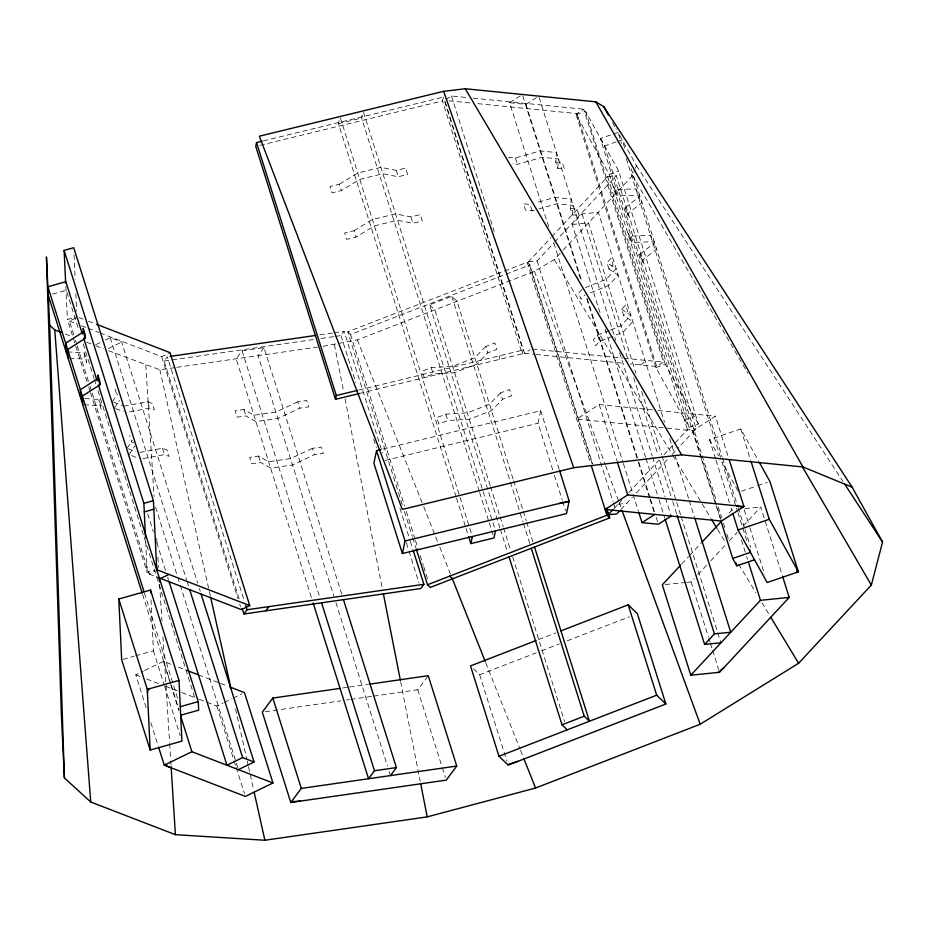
<?xml version="1.0" encoding="UTF-8"?>
<svg xmlns="http://www.w3.org/2000/svg" width="929" height="929" viewBox="0 0 929 929"><rect width="100%" height="100%" fill="white"/><g stroke="black" fill="none" stroke-linecap="round" stroke-linejoin="round"><path stroke-width="0.7" stroke-dasharray="4.64 3.48" d="M555.728 161.994L562.37 162.656L564.379 169.02L557.725 168.358L555.728 161.994L556.529 152.553L540.155 150.904L515.467 157.965L508.813 157.291L510.009 161.112M557.725 168.358L558.538 158.905L542.164 157.268L517.465 164.328L512.146 163.794M570.394 208.514L577.048 209.188L579.046 215.54L572.403 214.878L570.394 208.514L571.207 199.073L554.822 197.436L535.615 202.917M572.403 214.878L573.205 205.437L556.831 203.799L538.994 208.886M456.093 496.794L338.446 123.673L339.457 118.935M479.225 491.162L361.578 118.041L362.844 112.119M359.477 393.478L522.226 353.868L442.471 100.913L443.272 97.127L263.569 140.86M499.094 359.488L499.907 355.714M522.226 353.868L523.027 350.082L443.272 97.127M552.697 469.784L538.019 423.241L540.678 410.699L382.156 449.276M563.125 250.156L632.568 175.511L634.995 169.333M635.482 168.103L636.446 165.629L622.836 141.069M112.351 401.734L117.495 394.163M114.36 408.098L119.504 400.527M127.029 448.266L132.162 440.683M129.026 454.618L134.902 445.966M239.101 598.787L164.131 361.033L167.301 356.794L244.443 601.458M341.721 594.154L263.999 347.667L242.097 350.814L236.14 358.803L311.412 597.521M263.999 347.667L258.041 355.644L333.755 595.744M335.276 336.403L340.978 335.578L344.136 331.339L382.493 452.98M373.551 696.123L417.76 689.759L428.257 675.697M592.075 463.629L528.45 261.815L550.943 237.627M551.931 236.581L607.694 176.626L616.357 175.755L696.111 428.71L677.833 448.359M528.45 261.815L537.113 260.944L553.742 243.073M554.718 242.016L616.357 175.755M600.006 312.632L572.218 224.493L582.03 213.949L598.346 212.3L664.502 422.126M323.106 346.285L357.41 339.898L534.512 271.268L554.334 259.609L562.15 251.213M582.053 289.488L578.86 292.914L580.869 299.277L584.852 294.992M608.983 269.05L606.974 262.686L610.968 258.401L612.966 264.765L608.983 269.05L618.145 275.1L608.321 285.656L586.164 294.47M609.25 330.48L597.521 335.148L593.538 339.433L595.535 345.797L599.53 341.512L622.999 332.176L632.812 321.62L623.649 315.57L621.652 309.218L625.635 304.933L627.644 311.285L623.649 315.57M614.092 508.442L621.931 500.023M628.77 492.66L659.091 460.064M663.98 454.815L687.448 429.581L696.111 428.71M620.793 509.684L632.452 497.154M636.295 493.02L668.218 458.705M672.062 454.56L676.869 449.392M681.747 563.938L688.552 556.622M689.527 555.577L702.266 541.897M729.091 513.052L731.959 509.963L734.839 509.673M686.763 582.378L691.071 581.949L694.021 578.79M697.946 574.563L706.772 565.076M710.697 560.861L725.41 545.033M729.335 540.817L737.185 532.375M743.072 526.046L760.735 507.06L782.311 575.515M485.821 346.447L474.824 357.723L452.597 366.34L431.195 367.605L422.172 371.112L424.181 377.464L433.204 373.969L454.606 372.703L476.832 364.087L487.83 352.811L496.852 349.316L494.843 342.952L485.821 346.447L487.83 352.811M500.487 392.967L489.49 404.254L467.275 412.859L445.874 414.137L436.839 417.632L438.848 423.996L447.871 420.5L469.273 419.223L491.499 410.618L502.496 399.331L511.519 395.835L509.522 389.472L500.487 392.967L502.496 399.331M625.229 207.736L639.942 196.274L635.842 188.877L615.137 189.539L613.465 186.532L617.146 195.891L637.851 195.241L641.951 202.638L627.226 214.1L628.898 217.096L625.229 207.736L627.226 214.1M639.895 254.256L654.62 242.794L650.509 235.397L629.804 236.059L628.132 233.051L631.813 242.423L652.518 241.761L656.617 249.158L641.893 260.619L643.565 263.627L639.895 254.256L641.893 260.619M445.874 99.624L451.517 95.977L467.322 97.557M548.679 226.653L509.603 102.724L521.204 95.222M509.603 102.724L525.988 104.362L538.739 96.117M477.796 103.665L576.979 113.593L583.749 109.216L663.503 362.171L656.733 366.549L630.338 363.913M445.177 101.737L524.49 353.31L530.145 349.664M640.348 364.911L647.13 360.533M652.297 409.863L599.205 404.556L576.712 419.095L665.652 428.002M667.08 428.153L692.941 430.731L715.435 416.192L728.382 457.265M339.387 184.209L357.758 172.991L380.89 167.371L396.242 170.379L405.636 168.091L407.634 174.455L398.239 176.742L382.887 173.735L359.767 179.355L341.396 190.573L332.001 192.86L329.992 186.497L339.387 184.209L341.396 190.573M354.054 230.74L372.424 219.523L395.557 213.891L410.908 216.898L420.303 214.611L422.312 220.974L412.917 223.262L397.566 220.254L374.433 225.886L356.062 237.092L346.668 239.38L344.659 233.016L354.054 230.74L356.062 237.092M73.786 334.928L69.431 321.109L77.757 317.068M95.768 344.717L100.587 342.371M105.407 340.026L110.226 337.691L121.653 342.093L197.633 583.075M108.391 348.538L121.653 342.093M100.169 332.965L161.658 356.678L169.984 352.625M92.087 392.99L149.186 574.064L155.131 571.172M146.132 707.654L135.773 674.791L143.31 671.133M144.564 670.517L163.411 661.367L171.505 664.49M199.282 699.282L216.852 706.063L223.123 703.009M224.388 702.394L231.913 698.736M233.179 698.12L241.97 693.847M297.756 401.804L275.843 412.081L253.931 415.228L243.921 409.55L235.025 410.827L237.023 417.191L245.918 415.913L255.939 421.592L277.841 418.445L299.765 408.168L308.66 406.879L306.651 400.527L297.756 401.804L299.765 408.168M312.423 448.324L290.51 458.601L268.597 461.759L258.587 456.069L249.692 457.358L251.701 463.722L260.596 462.433L270.606 468.123L292.519 464.964L314.432 454.687L323.327 453.41L321.329 447.046L312.423 448.324L314.432 454.687M585.456 287.595L606.323 279.292L616.136 268.736L606.974 262.686M610.562 329.969L620.99 325.812L630.803 315.268L621.652 309.218M402.245 504.586L347.76 331.804L527.173 262.292L529.936 264.951L592.69 463.989M347.76 331.804L350.523 334.463L529.936 264.951M499.941 527.974L429.604 304.898L451.831 296.281L457.033 301.298L513.203 479.445M538.727 639.489L555.716 632.904M473.558 668.868L479.666 674.756L536.277 652.82M541.665 650.73L559.188 643.948M567.282 640.813L629.281 616.786M576.131 114.639L585.549 111.41L618.679 171.191L698.445 424.135L689.028 427.363L655.897 367.594L576.131 114.639L609.273 174.408L689.028 427.363M701.047 457.927L600.331 138.491L618.052 132.441L616.008 128.748M600.331 138.491L604.442 145.899L616.705 141.707M618.064 141.243L622.151 139.838L625.194 149.476M609.273 174.408L618.679 171.191M655.897 367.594L665.303 364.365L698.445 424.135M684.917 419.954L694.335 416.738M715.585 458.787L709.547 439.626L740.785 428.943L758.819 461.458M741.388 491.232L756.334 486.122M757.692 485.658L767.203 482.406M532.131 210.848L530.134 204.485L523.48 203.823L525.489 210.186L532.131 210.848L537.624 209.28M52.419 294.133L66.273 290.243L78.86 330.178M87.012 381.668L67.399 319.46L76.956 316.777M90.496 392.723L147.154 572.415L155.352 570.116M123.058 659.323L134.101 656.222M135.483 655.828L153.413 650.788L150.87 596.987M338.446 123.673L361.578 118.041M259.957 145.33L442.471 100.913M358.815 390.052L523.027 350.082M385.082 460.459L538.019 423.241M123.778 406.147L147.781 401.734L152.414 403.534L154.423 409.886L149.778 408.098L125.787 412.511M139.861 452.411L162.447 448.266L167.081 450.054L169.09 456.418L164.456 454.629L140.453 459.031M319.901 334.835L332.733 332.977M334.161 332.779L344.136 331.339M164.131 361.033L315.303 339.271M321.016 338.458L333.848 336.612M108.647 350.732L159.846 369.777L175.384 367.547M176.8 367.338L317.451 347.098M342.801 687.994L348.27 687.205M349.641 687.007L367.605 684.418M265.16 711.73L340.746 700.849M346.447 700.025L349.304 699.618M350.732 699.409L372.123 696.332M572.218 224.493L588.521 222.855L636.017 373.481M618.017 504.226L626.692 503.355M744.907 508.651L760.735 507.06M665.187 584.55L685.323 582.529M67.469 351.836L84.353 352.915L86.362 359.279L86.525 362.751L84.527 356.388L84.353 352.915M69.478 358.188L86.362 359.279M84.957 398.529L99.031 399.435L101.029 405.799L101.203 409.271L99.194 402.907L99.031 399.435M84.144 404.719L101.029 405.799M473.082 98.137L583.749 109.216M449.055 100.796L472.048 103.096M532.677 349.072L622.685 358.083M624.125 358.222L663.503 362.171M524.49 353.31L534.512 354.321M535.94 354.46L624.613 363.344M658.034 410.444L715.435 416.192M79.093 317.579L83.099 319.123M88.441 321.19L95.13 323.768M69.431 321.109L76.108 323.687M81.462 325.742L86.803 327.809M88.139 328.32L98.834 332.454M65.378 334.045L72.009 336.612M86.606 342.232L91.913 344.276M95.826 345.797L103.444 348.735M113.628 402.222L122.512 405.659M115.626 408.586L123.243 411.524M134.055 442.901L131.732 442.007L129.723 435.643M128.295 448.753L135.913 451.691M131.57 455.605L137.922 458.055M149.186 574.064L158.069 577.49M178.252 667.092L186.334 670.204M198.481 674.895L219.209 682.885M220.545 683.396L227.187 685.962M135.773 674.791L141.185 676.881M146.585 678.96L160.102 684.174M165.501 686.252L180.365 691.989M181.712 692.511L197.935 698.759M429.604 304.898L434.807 309.903L490.106 485.31M636.446 165.629L842.858 481.338M554.334 259.609L671.969 454.002M672.724 455.245L710.94 518.394M717.676 529.53L725.921 543.151M738.66 564.205L755.892 592.679M761.885 602.584L770.129 616.206M632.568 175.511L747.938 373.4M612.594 122.605L615.323 127.517M619.422 134.902L622.151 139.838M709.547 439.626L718.523 455.802M737.974 490.895L721.972 462.027L737.51 511.31M357.41 339.898L423.206 505.422M423.74 506.769L437.64 541.758M439.789 547.146L450.484 574.064M485.786 662.876L520.019 749.006M520.565 750.353L523.236 757.089M534.512 271.268L605.174 464.43M605.673 465.789L618.609 501.149M619.109 502.508L621.594 509.313M740.785 428.943L750.713 460.424M744.28 509.951L749.459 526.383M749.889 527.753L764.567 574.296M631.267 168.753L722.17 457.045M722.599 458.415L737.731 506.398M738.16 507.757L744.628 528.299M745.07 529.669L750.678 547.46M618.482 133.811L621.524 143.449M626.297 158.592L721.101 459.274M737.94 512.68L747.439 542.791M741.458 540.074L746.208 555.136M746.637 556.506L747.508 559.246M716.027 460.157L729.404 502.589M731.135 508.07L731.994 510.811M604.442 145.899L716.433 501.126M718.175 506.63L721.647 517.639M723.377 523.143L725.119 528.647M726.85 534.152L728.591 539.656M692.941 430.731L720.997 519.717M701.488 459.309L720.149 518.498M615.137 189.539L617.146 195.891M629.804 236.059L631.813 242.423M607.694 176.626L687.448 429.581M585.549 111.41L665.303 364.365M576.979 113.593L656.733 366.549M669.704 438.639L674.477 453.782M674.918 455.164L688.807 499.221M689.237 500.592L694.451 517.116M641.66 391.376L661.622 454.699M662.063 456.081L680.725 515.281M681.154 516.652L720.927 642.798M582.03 213.949L628.492 361.288M633.694 377.813L658.011 454.92M659.741 460.436L672.329 500.348M672.77 501.73L676.672 514.109M539.18 97.487L615.753 340.351M619.655 352.741L652.158 455.825M652.588 457.184L665.106 496.887M665.536 498.258L670.715 514.689M691.071 581.949L708.339 636.713M708.769 638.084L710.07 642.183M710.499 643.553L712.229 649.034M712.659 650.405L718.698 669.565M605.209 329.156L645.585 457.219M646.027 458.589L658.615 498.513M659.044 499.895L664.688 517.79M525.988 104.362L581.566 280.616M587.209 298.523L638.42 460.958M638.85 462.34L650.137 498.118M650.579 499.5L654.481 511.891M656.211 517.395L658.382 524.27M522.795 95.85L581.136 280.883M586.78 298.79L637.933 461.028M638.362 462.398L649.592 497.99M650.021 499.361L654.771 514.411M597.521 335.148L599.53 341.512M553.893 243.177L622.906 462.073M623.347 463.455L638.537 511.624M599.205 404.556L616.902 460.679M515.467 157.965L517.465 164.328M537.113 260.944L612.943 501.463M613.384 502.844L615.126 508.372M527.173 262.292L590.519 462.909M451.517 95.977L494.228 231.437M540.678 410.699L559.246 469.563M554.416 475.265L562.184 499.907M562.626 501.277L565.645 510.857M513.632 480.827L522.748 509.731M523.19 511.113L526.22 520.751M526.662 522.121L533.165 542.78M451.831 296.281L510.009 480.804M510.451 482.186L523.039 522.121M523.468 523.491L529.983 544.15M396.242 170.379L398.239 176.742M410.908 216.898L412.917 223.262M490.547 486.68L499.663 515.595M500.092 516.965L503.135 526.604M503.564 527.986L510.509 550.003M512.68 556.889L564.623 721.636M500.383 529.356L507.327 551.385M363.529 112.304L495.064 529.507M479.654 492.533L488.77 521.436M489.2 522.818L493.543 536.579M431.195 367.605L433.204 373.969M445.874 414.137L447.871 420.5M340.397 117.937L471.502 533.769M456.522 498.165L465.638 527.068M466.079 528.45L468.239 535.325M479.666 674.756L506.862 761.002M350.523 334.463L404.568 505.864M406.31 511.391L415.031 539.041M415.46 540.423L418.073 548.714M420.256 555.623L423.31 565.296M423.74 566.678L427.665 579.127M404.417 511.496L412.267 536.381M412.697 537.763L415.751 547.436M399.923 508.268L409.956 540.063M410.386 541.444L412.999 549.736M340.978 335.578L355.795 382.574M373.667 439.254L376.28 447.546M406.356 542.919L408.528 549.829M408.969 551.211L418.991 583.006M417.76 689.759L441.925 766.425M442.355 767.795L445.386 777.376M335.926 602.631L387.428 766.007M389.158 771.476L390.459 775.587M242.097 350.814L319.808 597.301M243.921 409.55L245.918 415.913M258.587 456.069L260.596 462.433M161.658 356.678L237.929 598.578M239.67 604.105L240.541 606.869M147.781 401.734L149.778 408.098M162.447 448.266L164.456 454.629M199.375 588.58L200.246 591.332M110.226 337.691L186.648 580.044M187.077 581.415L188.819 586.931M155.642 507.211L177.346 576.05M177.787 577.42L238.393 769.653M216.852 706.063L233.678 759.446M234.108 760.816L235.838 766.297M236.268 767.668L244.466 793.668M115.057 389.123L117.066 395.487M147.699 513.818L153.343 531.713M156.815 542.733L165.931 571.637M167.661 577.153L168.532 579.905M83.204 343.939L94.05 378.37M94.491 379.752L95.792 383.874M97.963 390.761L195.195 699.142M75.528 340.455L76.84 344.613M77.27 345.994L89.474 384.687M89.916 386.069L91.657 391.608M88.754 387.196L90.067 391.341M144.401 592.934L177.683 698.48M142.636 594.606L170.75 683.756M171.18 685.126L178.949 709.768M163.411 661.367L170.309 683.268M170.75 684.638L178.949 710.65M153.413 650.788L164.212 685.01M164.642 686.38L180.18 735.663M150.881 722.704L158.22 745.987M159.846 369.777L209.048 590.182M209.362 591.587L210.314 595.826M235.548 708.85L246.905 759.713M247.219 761.13L248.159 765.368M248.473 766.773L253.524 789.383M334.417 344.647L343.637 391.585M345.042 398.704L382.481 589.3M400.654 681.758L420.21 781.324M145.818 365.074L154.098 496.562M156.734 538.46L157.198 545.683M157.918 557.249L158.557 567.364M159.649 584.701L161.925 620.816M162.923 636.713L169.566 742.201M169.659 743.641L170.657 759.539M170.75 760.979L171.029 765.31M145.725 542.234L147.154 572.415M74.03 254.894L75.191 279.362M75.864 293.75L76.689 311.018M65.831 286.364L67.399 319.46"/><path stroke-width="1.39" d="M147.467 693.162L147.514 691.327L149.046 688.865M262.164 141.208L256.543 142.578L255.742 146.352L335.497 399.307L359.477 393.478M335.497 399.307L336.298 395.533L256.543 142.578M380.762 449.613L376.547 450.635L373.888 463.188L402.373 553.533L566.504 513.598L569.175 501.045L559.676 470.933M402.373 553.533L405.032 540.992L376.547 450.635M495.494 530.877L493.984 537.961L470.852 543.593L472.373 536.497M64.38 777.921L49.69 325.127L46.45 256.95L61.372 714.529L64.38 777.921L90.74 802.029L175.395 834.672L264.881 840.246L427.201 816.881L535.534 788.036L700.211 724.225L798.603 663.26L871.332 585.061L882.55 542.048L852.137 487.179L603.745 106.626L595.791 101.83L465.255 88.754L443.656 91.321L259.319 136.191L402.338 509.429L573.727 467.717L681.584 454.804L802.958 466.962L852.137 487.179M796.676 572.415L797.303 570.139L796.583 568.536M343.451 599.658L396.393 767.575L374.492 770.733L368.546 778.734L313.143 603.037M390.459 775.587L396.393 767.575M242.144 608.46L243.897 613.988L247.056 609.749L423.903 584.295L413.44 551.118M265.799 610.841L268.957 606.602M340.06 688.389L272.812 698.062L262.315 712.137L290.8 802.493L446.245 780.116L456.743 766.042L428.257 675.697L369.022 684.22M423.903 584.295L420.732 588.533L243.897 613.988M290.8 802.493L301.298 788.419L456.743 766.042M606.463 509.243L608.205 514.771L613.105 509.498M619.817 510.741L616.868 513.9L608.205 514.771M680.783 564.983L662.307 584.84L690.804 675.197L719.569 672.306L789.22 597.417L782.741 576.886M702.266 541.897L721.427 521.285M665.118 519.16L704.612 644.412L714.424 633.857L730.751 632.243L694.88 518.487M690.804 675.197L760.456 600.308L789.22 597.417M723.923 667.614L717.978 672.468M743.92 506.549L627.69 494.902L605.197 509.452L721.438 521.088L743.92 506.549L729.253 459.994M638.966 513.005L642.009 522.632L654.771 514.411M671.144 516.059L658.382 524.27L642.009 522.632M68.072 358.106L67.666 349.548L85.363 338.249L85.201 334.765L83.192 328.413L83.355 331.885L65.657 343.184L66.064 351.743M82.739 404.626L82.333 396.068L100.03 384.769L99.867 381.296L97.859 374.933L98.033 378.405L80.324 389.704L80.73 398.262M201.105 594.084L254.058 762.001L242.632 757.599L226.966 765.241L168.962 581.275M238.393 769.653L254.058 762.001M160.612 578.465L168.939 574.424M96.465 324.279L169.984 352.625L249.738 605.58L241.412 609.633L158.069 577.49M158.65 747.346L164.27 765.148L191.897 751.724L272.963 782.984L244.478 692.628L229.846 686.984M272.963 782.984L245.337 796.408L164.27 765.148M427.514 584.759L606.927 515.247L609.691 517.906L430.278 587.418L427.514 584.759L416.192 548.818M536.056 640.534L470.504 665.93L498.989 756.276L508.163 765.113L665.861 704.008L637.364 613.651L628.201 604.825L560.953 630.884M509.057 556.889L562.01 724.806L584.225 716.201L589.439 721.229L534.477 546.902M498.989 756.276L656.687 695.182L665.861 704.008M518.034 761.281L507.652 764.625M738.032 529.971L769.282 519.288L798.406 571.834L767.157 582.518L738.032 529.971L732.853 513.551M721.009 521.25L732.726 558.41L750.458 552.383L749.598 549.643M732.726 558.41L736.836 565.807L754.557 559.781M180.272 706.69L198.26 701.592L98.428 384.966M180.679 715.249L198.667 710.151L198.26 701.592M65.692 283.496L64.124 250.4L73.681 247.706L153.436 500.661L156.722 569.732M145.516 537.961L143.879 503.355L153.436 500.661M144.285 511.902L153.842 509.22M118.796 599.008L150.533 590.078L179.03 680.423L181.91 741.133L150.173 750.063L121.676 659.718L118.796 599.008L147.293 689.353L150.173 750.063M147.293 689.353L179.03 680.423M336.298 395.533L357.41 390.389M405.032 540.992L569.175 501.045M558.886 503.553L569.024 501.741M170.146 356.388L315.616 335.45M300.543 801.088L291.381 801.715M704.612 644.412L720.927 642.798M736.639 505.817L742.677 507.35M49.69 325.127L54.765 329.958L61.407 332.512M249.738 605.58L157.512 570.011L155.77 564.484M187.693 670.726L198.481 674.895M169.345 767.11L167.069 766.123L165.792 764.404M449.741 576.143L452.504 578.802M562.01 724.806L567.213 729.846M844.449 483.765L882.55 542.048M711.684 519.625L716.933 528.299M770.873 617.448L798.603 663.26M465.255 88.754L681.584 454.804M802.702 467.333L871.332 585.061M595.791 101.83L802.958 466.962M603.745 106.626L608.507 115.231M759.516 462.712L769.909 481.477L798.406 571.834M452.086 578.093L485.252 661.529M523.77 758.424L535.534 788.036M622.093 510.671L700.211 724.225M443.656 91.321L573.727 467.717M751.155 461.794L769.282 519.288M748.368 561.975L760.456 600.308M735.965 563.055L736.836 565.807M677.102 515.49L714.424 633.857M617.332 462.05L627.69 494.902M606.637 508.221L609.691 517.906M591.239 465.475L606.927 515.247M628.201 604.825L656.687 695.182M531.283 548.284L584.225 716.201M468.68 536.707L470.852 543.593M321.55 602.816L374.492 770.733M245.744 605.603L247.056 609.749M272.812 698.062L301.298 788.419M189.679 589.683L242.632 757.599M64.124 250.4L143.879 503.355M83.355 331.885L85.363 338.249M98.033 378.405L100.03 384.769M82.356 334.01L65.866 281.684L47.867 286.747L143.972 591.552M83.668 338.144L97.127 380.832M48.273 295.306L142.207 593.225M180.679 716.12L191.897 751.724M210.628 597.242L230.81 687.657M254.151 792.205L264.881 840.246M383.329 593.561L400.376 680.33M420.767 784.169L427.201 816.881M54.765 329.958L90.74 802.029M159.289 578.918L159.463 581.809M171.122 766.762L175.395 834.672M150.533 590.078L150.672 592.841"/></g></svg>
